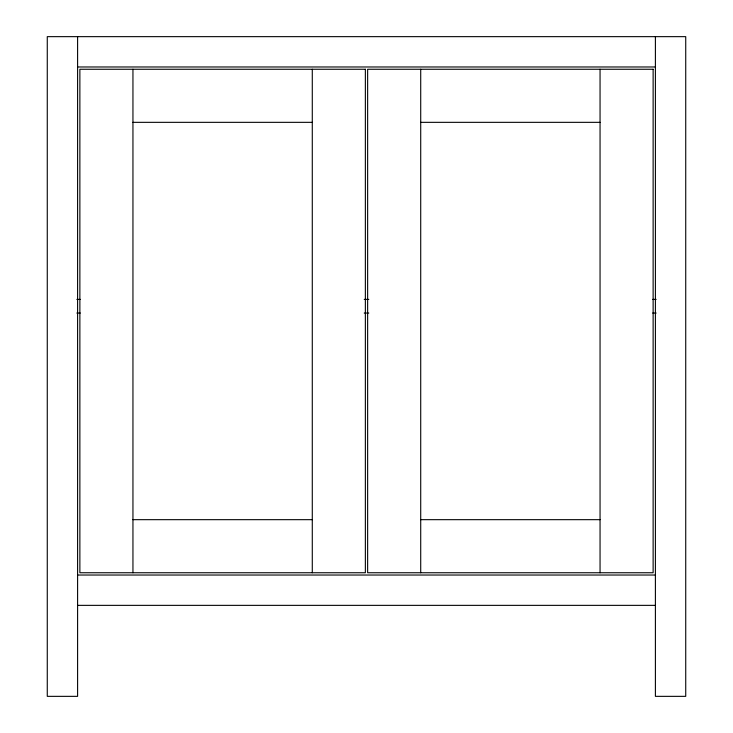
<?xml version="1.0" encoding="UTF-8"?>
<svg xmlns="http://www.w3.org/2000/svg" width="733" height="733" viewBox="0 0 733 733"><rect width="100%" height="100%" fill="white"/><g stroke="black" fill="none" stroke-linecap="round" stroke-linejoin="round"><path stroke-width="1.1" d="M77.597 66.978L655.403 66.978M132.948 122.338L312.285 122.338M420.715 122.338L600.052 122.338M76.837 299.394L80.273 299.394M364.209 299.394L368.791 299.394M652.727 299.394L656.163 299.394M76.837 313.046L80.273 313.046M364.209 313.046L368.791 313.046M652.727 313.046L656.163 313.046M132.948 519.67L312.285 519.67M420.715 519.67L600.052 519.67M77.597 575.029L655.403 575.029M77.597 605.357L655.403 605.357M655.403 36.65L655.403 696.35L685.731 696.35L685.731 36.65L47.269 36.65L47.269 696.35L77.597 696.35L77.597 36.65M600.052 69.259L600.052 572.748M420.715 69.259L420.715 572.748M312.285 69.259L312.285 572.748M132.948 69.259L132.948 572.748M365.364 69.259L79.87 69.259L79.87 572.748L365.364 572.748L365.364 69.259M653.13 69.259L367.636 69.259L367.636 572.748L653.13 572.748L653.13 69.259"/></g></svg>
